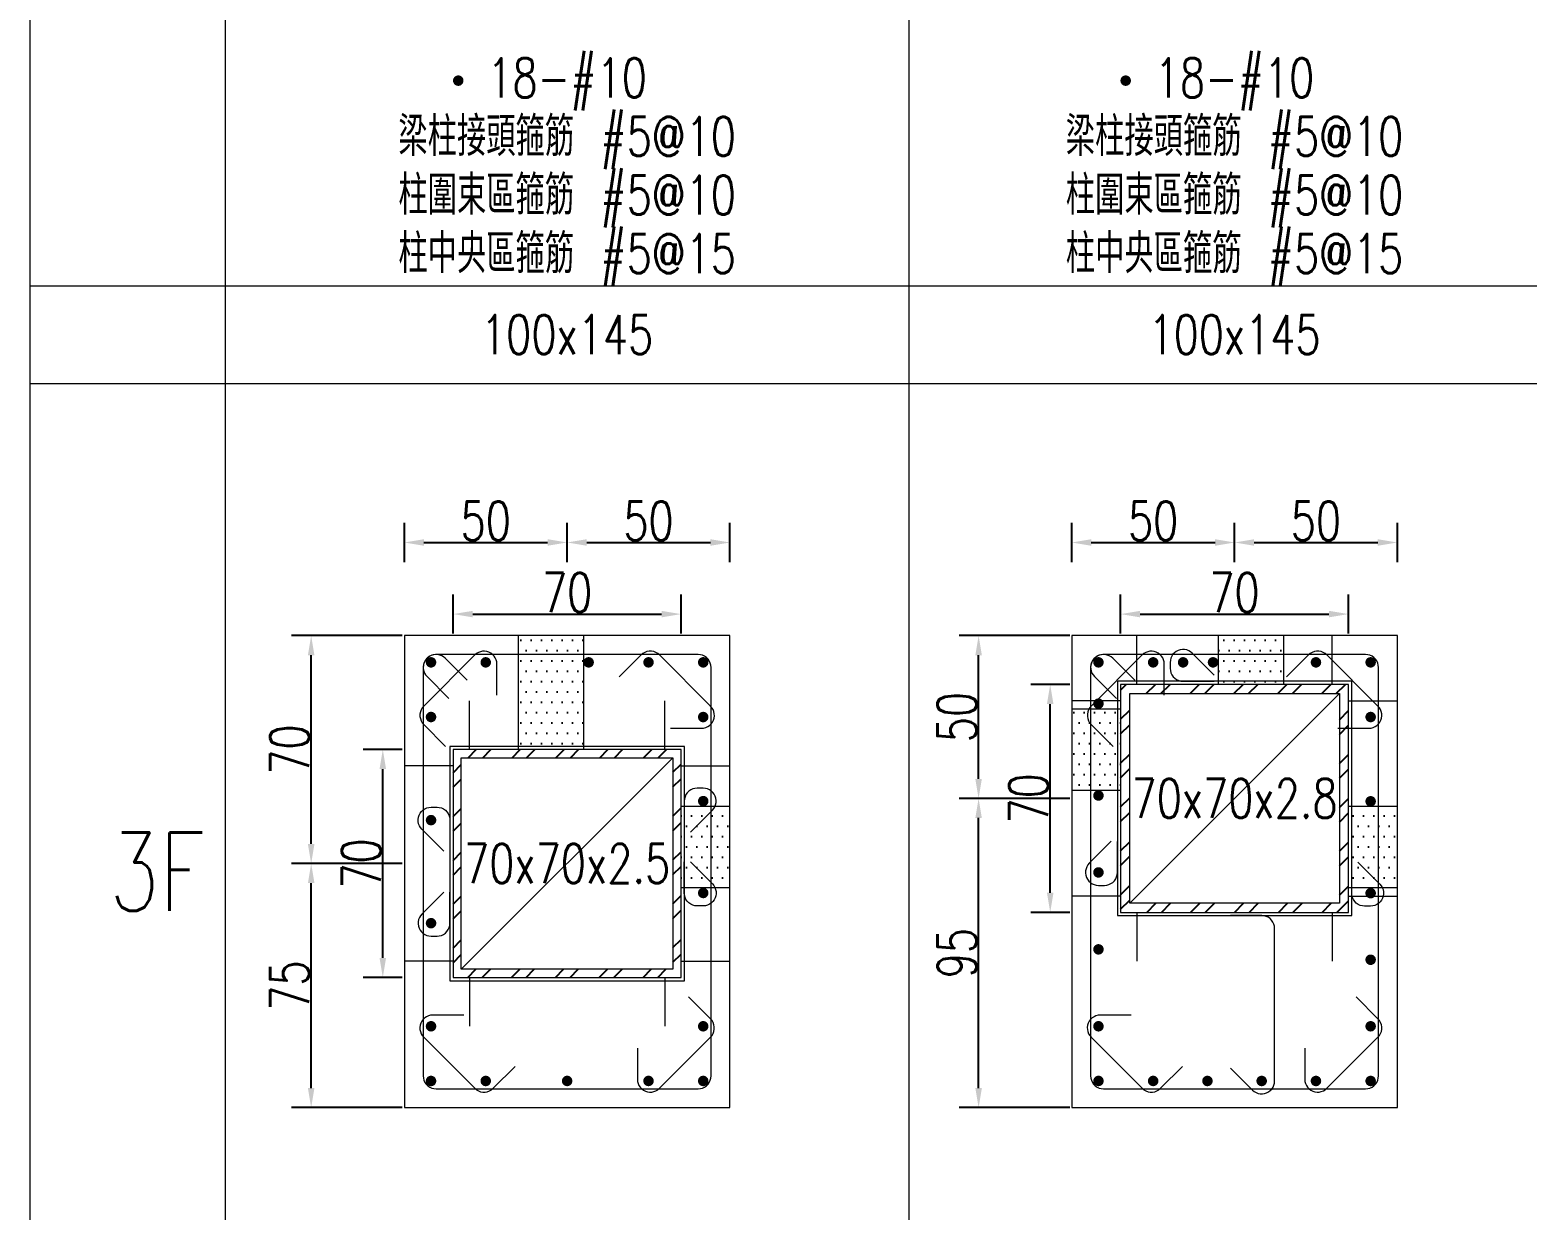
# Model space of a CAD drawing. Header units: millimetres. Extents: x 0 to 3905, y 0 to 8880.
# Drawn here: x 0 to 459.8, y 952 to 1314.6 of the extents above; entities that cross this region are included whole.
import ezdxf
from ezdxf.enums import TextEntityAlignment as Align

# ---------------------------------------------------------------- set-up
doc = ezdxf.new("R2010")
doc.units = ezdxf.units.MM
doc.layers.get('DEFPOINTS').update_dxf_attribs({"color": 3})
for name, color, linetype in [('Hatch線', 6, 'Continuous'), ('TC-鋼粱', 132, 'Continuous'), ('主筋斷面', 2, 'Continuous'), ('文字-主筋根數', 7, 'Continuous'), ('文字-剪力筋 中央區', 7, 'Continuous'), ('文字-剪力筋-BC', 7, 'Continuous'), ('文字-剪力筋-圍束區', 7, 'Continuous'), ('文字-斷面尺寸', 7, 'Continuous'), ('文字-樓群名稱', 7, 'Continuous'), ('文字-輔助字', 7, 'Continuous'), ('柱斷面線', 4, 'Continuous'), ('標註字', 4, 'Continuous'), ('箍筋線', 1, 'Continuous'), ('網格線', 7, 'Continuous'), ('鋼柱', 11, 'Continuous')]:
    doc.layers.add(name, color=color, linetype=linetype)
doc.styles.add('note', font='txt.shx', dxfattribs={"width": 0.75, "height": 12})
doc.styles.add('txt', font='txt.shx', dxfattribs={"height": 0.2, "bigfont": 'chineset.shx'})
doc.dimstyles.new('RCAD_DIM', dxfattribs={"dimtxt": 12, "dimasz": 6, "dimexe": 6, "dimexo": 0.625, "dimtad": 1, "dimdec": 0, "dimdsep": 46, "dimtxsty": 'note', "dimcen": 2.5, "dimclrd": 256, "dimclre": 256, "dimclrt": 256, "dimadec": 0, "dimazin": 0, "dimtfac": 1, "dimtmove": 0, "dimatfit": 3, "dimfxl": 0, "dimtolj": 1, "dimarcsym": 0})

# ---------------------------------------------------------------- blocks, each defined once
blk = doc.blocks.new('*D30')
at = {"layer": 'DEFPOINTS', "color": 0}
for p in [(200, 1135.12), (130, 1128.5), (200, 1128.5)]:
    blk.add_point(p, dxfattribs=at)
at = {"layer": '標註字', "lineweight": -2}
for p, q in [((130, 1129.12), (130, 1141.12)), ((200, 1129.12), (200, 1141.12)), ((136, 1135.12), (194, 1135.12))]:
    blk.add_line(p, q, dxfattribs=at)
at = {"layer": '標註字'}
for points in [[(136, 1136.12), (136, 1134.12), (130, 1135.12)], [(194, 1134.12), (194, 1136.12), (200, 1135.12)]]:
    blk.add_solid(points, dxfattribs=at)
at = {"layer": '標註字', "insert": (165, 1141.75), "char_height": 12, "attachment_point": 5, "style": 'note'}
blk.add_mtext('\\A1;70', dxfattribs=at)
blk = doc.blocks.new('*D31')
at = {"layer": 'DEFPOINTS', "color": 0}
for p in [(108.38, 1093.5), (115, 1093.5), (115, 1023.5)]:
    blk.add_point(p, dxfattribs=at)
at = {"layer": '標註字', "lineweight": -2}
for p, q in [((114.38, 1093.5), (102.38, 1093.5)), ((108.38, 1029.5), (108.38, 1087.5)), ((114.38, 1023.5), (102.38, 1023.5))]:
    blk.add_line(p, q, dxfattribs=at)
at = {"layer": '標註字'}
for points in [[(109.38, 1087.5), (107.38, 1087.5), (108.38, 1093.5)], [(107.38, 1029.5), (109.38, 1029.5), (108.38, 1023.5)]]:
    blk.add_solid(points, dxfattribs=at)
at = {"layer": '標註字', "insert": (101.75, 1058.5), "char_height": 12, "attachment_point": 5, "rotation": 90, "style": 'note'}
blk.add_mtext('\\A1;70', dxfattribs=at)
blk = doc.blocks.new('*D32')
at = {"layer": 'DEFPOINTS', "color": 0}
for p in [(165, 1157.12), (115, 1150.5), (165, 1150.5)]:
    blk.add_point(p, dxfattribs=at)
at = {"layer": '標註字', "lineweight": -2}
for p, q in [((115, 1151.12), (115, 1163.12)), ((165, 1151.12), (165, 1163.12)), ((121, 1157.12), (159, 1157.12))]:
    blk.add_line(p, q, dxfattribs=at)
at = {"layer": '標註字'}
for points in [[(121, 1158.12), (121, 1156.12), (115, 1157.12)], [(159, 1156.12), (159, 1158.12), (165, 1157.12)]]:
    blk.add_solid(points, dxfattribs=at)
at = {"layer": '標註字', "insert": (140, 1163.75), "char_height": 12, "attachment_point": 5, "style": 'note'}
blk.add_mtext('\\A1;50', dxfattribs=at)
blk = doc.blocks.new('*D33')
at = {"layer": 'DEFPOINTS', "color": 0}
for p in [(215, 1157.12), (165, 1150.5), (215, 1150.5)]:
    blk.add_point(p, dxfattribs=at)
at = {"layer": '標註字', "lineweight": -2}
for p, q in [((165, 1151.12), (165, 1163.12)), ((215, 1151.12), (215, 1163.12)), ((171, 1157.12), (209, 1157.12))]:
    blk.add_line(p, q, dxfattribs=at)
at = {"layer": '標註字'}
for points in [[(171, 1158.12), (171, 1156.12), (165, 1157.12)], [(209, 1156.12), (209, 1158.12), (215, 1157.12)]]:
    blk.add_solid(points, dxfattribs=at)
at = {"layer": '標註字', "insert": (190, 1163.75), "char_height": 12, "attachment_point": 5, "style": 'note'}
blk.add_mtext('\\A1;50', dxfattribs=at)
blk = doc.blocks.new('*D34')
at = {"layer": 'DEFPOINTS', "color": 0}
for p in [(86.38, 1058.5), (115, 1058.5), (115, 983.5)]:
    blk.add_point(p, dxfattribs=at)
at = {"layer": '標註字', "lineweight": -2}
for p, q in [((114.38, 1058.5), (80.38, 1058.5)), ((86.38, 989.5), (86.38, 1052.5)), ((114.38, 983.5), (80.38, 983.5))]:
    blk.add_line(p, q, dxfattribs=at)
at = {"layer": '標註字'}
for points in [[(87.38, 1052.5), (85.38, 1052.5), (86.38, 1058.5)], [(85.38, 989.5), (87.38, 989.5), (86.38, 983.5)]]:
    blk.add_solid(points, dxfattribs=at)
at = {"layer": '標註字', "insert": (79.75, 1021), "char_height": 12, "attachment_point": 5, "rotation": 90, "style": 'note'}
blk.add_mtext('\\A1;75', dxfattribs=at)
blk = doc.blocks.new('*D35')
at = {"layer": 'DEFPOINTS', "color": 0}
for p in [(86.38, 1128.5), (115, 1128.5), (115, 1058.5)]:
    blk.add_point(p, dxfattribs=at)
at = {"layer": '標註字', "lineweight": -2}
for p, q in [((114.38, 1128.5), (80.38, 1128.5)), ((86.38, 1064.5), (86.38, 1122.5)), ((114.38, 1058.5), (80.38, 1058.5))]:
    blk.add_line(p, q, dxfattribs=at)
at = {"layer": '標註字'}
for points in [[(87.38, 1122.5), (85.38, 1122.5), (86.38, 1128.5)], [(85.38, 1064.5), (87.38, 1064.5), (86.38, 1058.5)]]:
    blk.add_solid(points, dxfattribs=at)
at = {"layer": '標註字', "insert": (79.75, 1093.5), "char_height": 12, "attachment_point": 5, "rotation": 90, "style": 'note'}
blk.add_mtext('\\A1;70', dxfattribs=at)
blk = doc.blocks.new('Circle_Filled')
at = {"const_width": 0.5}
blk.add_lwpolyline([(-0.25, 0, 1), (0.25, 0, 1)], format="xyb", close=True, dxfattribs=at)
blk = doc.blocks.new('*D162')
at = {"layer": 'DEFPOINTS', "color": 0}
for p in [(405, 1135.12), (335, 1128.5), (405, 1128.5)]:
    blk.add_point(p, dxfattribs=at)
at = {"layer": '標註字', "lineweight": -2}
for p, q in [((335, 1129.12), (335, 1141.12)), ((405, 1129.12), (405, 1141.12)), ((341, 1135.12), (399, 1135.12))]:
    blk.add_line(p, q, dxfattribs=at)
at = {"layer": '標註字'}
for points in [[(341, 1136.12), (341, 1134.12), (335, 1135.12)], [(399, 1134.12), (399, 1136.12), (405, 1135.12)]]:
    blk.add_solid(points, dxfattribs=at)
at = {"layer": '標註字', "insert": (370, 1141.75), "char_height": 12, "attachment_point": 5, "style": 'note'}
blk.add_mtext('\\A1;70', dxfattribs=at)
blk = doc.blocks.new('*D163')
at = {"layer": 'DEFPOINTS', "color": 0}
for p in [(313.38, 1113.5), (320, 1113.5), (320, 1043.5)]:
    blk.add_point(p, dxfattribs=at)
at = {"layer": '標註字', "lineweight": -2}
for p, q in [((319.38, 1113.5), (307.38, 1113.5)), ((313.38, 1049.5), (313.38, 1107.5)), ((319.38, 1043.5), (307.38, 1043.5))]:
    blk.add_line(p, q, dxfattribs=at)
at = {"layer": '標註字'}
for points in [[(314.38, 1107.5), (312.38, 1107.5), (313.38, 1113.5)], [(312.38, 1049.5), (314.38, 1049.5), (313.38, 1043.5)]]:
    blk.add_solid(points, dxfattribs=at)
at = {"layer": '標註字', "insert": (306.75, 1078.5), "char_height": 12, "attachment_point": 5, "rotation": 90, "style": 'note'}
blk.add_mtext('\\A1;70', dxfattribs=at)
blk = doc.blocks.new('*D164')
at = {"layer": 'DEFPOINTS', "color": 0}
for p in [(370, 1157.12), (320, 1150.5), (370, 1150.5)]:
    blk.add_point(p, dxfattribs=at)
at = {"layer": '標註字', "lineweight": -2}
for p, q in [((320, 1151.12), (320, 1163.12)), ((370, 1151.12), (370, 1163.12)), ((326, 1157.12), (364, 1157.12))]:
    blk.add_line(p, q, dxfattribs=at)
at = {"layer": '標註字'}
for points in [[(326, 1158.12), (326, 1156.12), (320, 1157.12)], [(364, 1156.12), (364, 1158.12), (370, 1157.12)]]:
    blk.add_solid(points, dxfattribs=at)
at = {"layer": '標註字', "insert": (345, 1163.75), "char_height": 12, "attachment_point": 5, "style": 'note'}
blk.add_mtext('\\A1;50', dxfattribs=at)
blk = doc.blocks.new('*D165')
at = {"layer": 'DEFPOINTS', "color": 0}
for p in [(420, 1157.12), (370, 1150.5), (420, 1150.5)]:
    blk.add_point(p, dxfattribs=at)
at = {"layer": '標註字', "lineweight": -2}
for p, q in [((370, 1151.12), (370, 1163.12)), ((420, 1151.12), (420, 1163.12)), ((376, 1157.12), (414, 1157.12))]:
    blk.add_line(p, q, dxfattribs=at)
at = {"layer": '標註字'}
for points in [[(376, 1158.12), (376, 1156.12), (370, 1157.12)], [(414, 1156.12), (414, 1158.12), (420, 1157.12)]]:
    blk.add_solid(points, dxfattribs=at)
at = {"layer": '標註字', "insert": (395, 1163.75), "char_height": 12, "attachment_point": 5, "style": 'note'}
blk.add_mtext('\\A1;50', dxfattribs=at)
blk = doc.blocks.new('*D166')
at = {"layer": 'DEFPOINTS', "color": 0}
for p in [(291.38, 1078.5), (320, 1078.5), (320, 983.5)]:
    blk.add_point(p, dxfattribs=at)
at = {"layer": '標註字', "lineweight": -2}
for p, q in [((319.38, 1078.5), (285.38, 1078.5)), ((291.38, 989.5), (291.38, 1072.5)), ((319.38, 983.5), (285.38, 983.5))]:
    blk.add_line(p, q, dxfattribs=at)
at = {"layer": '標註字'}
for points in [[(292.38, 1072.5), (290.38, 1072.5), (291.38, 1078.5)], [(290.38, 989.5), (292.38, 989.5), (291.38, 983.5)]]:
    blk.add_solid(points, dxfattribs=at)
at = {"layer": '標註字', "insert": (284.75, 1031), "char_height": 12, "attachment_point": 5, "rotation": 90, "style": 'note'}
blk.add_mtext('\\A1;95', dxfattribs=at)
blk = doc.blocks.new('*D167')
at = {"layer": 'DEFPOINTS', "color": 0}
for p in [(291.38, 1128.5), (320, 1128.5), (320, 1078.5)]:
    blk.add_point(p, dxfattribs=at)
at = {"layer": '標註字', "lineweight": -2}
for p, q in [((319.38, 1128.5), (285.38, 1128.5)), ((291.38, 1084.5), (291.38, 1122.5)), ((319.38, 1078.5), (285.38, 1078.5))]:
    blk.add_line(p, q, dxfattribs=at)
at = {"layer": '標註字'}
for points in [[(292.38, 1122.5), (290.38, 1122.5), (291.38, 1128.5)], [(290.38, 1084.5), (292.38, 1084.5), (291.38, 1078.5)]]:
    blk.add_solid(points, dxfattribs=at)
at = {"layer": '標註字', "insert": (284.75, 1103.5), "char_height": 12, "attachment_point": 5, "rotation": 90, "style": 'note'}
blk.add_mtext('\\A1;50', dxfattribs=at)

msp = doc.modelspace()

# ---------------------------------------------------------------- hatches: boundary and pattern name
at = {"layer": 'Hatch線'}
h = msp.add_hatch(dxfattribs=at)
h.set_pattern_fill('ANSI32', color=256, style=0)
h.paths.add_polyline_path([(335, 1043.5), (405, 1043.5), (405, 1113.5), (335, 1113.5)], flags=17)
h.paths.add_polyline_path([(337.8, 1046.3), (337.8, 1110.7), (402.2, 1110.7), (402.2, 1046.3)])
h = msp.add_hatch(dxfattribs=at)
h.set_pattern_fill('ANSI32', color=256, style=0)
h.paths.add_polyline_path([(130, 1023.5), (200, 1023.5), (200, 1093.5), (130, 1093.5)], flags=17)
h.paths.add_polyline_path([(132.5, 1026), (132.5, 1091), (197.5, 1091), (197.5, 1026)])
at = {"layer": 'TC-鋼粱'}
h = msp.add_hatch(dxfattribs=at)
h.set_pattern_fill('DOTS', color=256, scale=2, style=0)
h.paths.add_polyline_path([(170, 1128.5), (150, 1128.5), (150, 1093.5), (170, 1093.5)], flags=17)
h = msp.add_hatch(dxfattribs=at)
h.set_pattern_fill('DOTS', color=256, scale=2, style=0)
h.paths.add_polyline_path([(385, 1128.5), (365, 1128.5), (365, 1113.5), (385, 1113.5)], flags=17)
h = msp.add_hatch(dxfattribs=at)
h.set_pattern_fill('DOTS', color=256, scale=2, style=0)
h.paths.add_polyline_path([(320, 1106), (320, 1081), (335, 1081), (335, 1106)], flags=17)
h = msp.add_hatch(dxfattribs=at)
h.set_pattern_fill('DOTS', color=256, scale=2, style=0)
h.paths.add_polyline_path([(215, 1051.06), (215, 1076.06), (200, 1076.06), (200, 1051.06)], flags=17)
h = msp.add_hatch(dxfattribs=at)
h.set_pattern_fill('DOTS', color=256, scale=2, style=0)
h.paths.add_polyline_path([(420, 1051), (420, 1076), (405, 1076), (405, 1051)], flags=17)

# ---------------------------------------------------------------- linework, layer by layer
at = {"layer": 'DEFPOINTS', "lineweight": 5}
for points in [[(340, 1113.5), (340, 1128.5)], [(400, 1113.5), (400, 1128.5)], [(335, 1042.5), (406, 1042.5), (406, 1114.5), (334, 1114.5), (334, 1042.5), (335, 1042.5)], [(135, 1093.5), (135, 1108.5)], [(195, 1093.5), (195, 1108.5)], [(335, 1108.5), (320, 1108.5)], [(337.8, 1046.3), (402.2, 1110.7)], [(405, 1108.5), (420, 1108.5)], [(130, 1022.5), (201, 1022.5), (201, 1094.5), (129, 1094.5), (129, 1022.5), (130, 1022.5)], [(132.5, 1026), (197.5, 1091)], [(130, 1088.5), (115, 1088.5)], [(200, 1088.5), (215, 1088.5)], [(335, 1048.5), (320, 1048.5)], [(405, 1048.5), (420, 1048.5)], [(340, 1043.5), (340, 1028.5)], [(400, 1043.5), (400, 1028.5)], [(130, 1028.5), (115, 1028.5)], [(200, 1028.5), (215, 1028.5)], [(135, 1023.5), (135, 1008.5)], [(195, 1023.5), (195, 1008.5)]]:
    msp.add_lwpolyline(points, dxfattribs=at)
at = {"layer": 'TC-鋼粱', "lineweight": 5}
for points in [[(150, 1128.5), (150, 1093.5)], [(170, 1128.5), (170, 1093.5)], [(365, 1128.5), (365, 1113.5)], [(385, 1128.5), (385, 1113.5)], [(320, 1106), (335, 1106)], [(320, 1081), (335, 1081)], [(215, 1076.06), (200, 1076.06)], [(420, 1076), (405, 1076)], [(215, 1051.06), (200, 1051.06)], [(420, 1051), (405, 1051)]]:
    msp.add_lwpolyline(points, dxfattribs=at)
at = {"layer": '柱斷面線', "lineweight": 5}
for points in [[(115, 983.5), (215, 983.5), (215, 1128.5), (115, 1128.5), (115, 983.5)], [(320, 983.5), (420, 983.5), (420, 1128.5), (320, 1128.5), (320, 983.5)]]:
    msp.add_lwpolyline(points, dxfattribs=at)
at = {"layer": '箍筋線', "lineweight": 5}
for points in [[(143.43, 1110.21), (143.43, 1119.75), (143.37, 1120.42), (143.2, 1121.06), (142.93, 1121.67), (142.56, 1122.23), (142.1, 1122.72), (141.57, 1123.12), (140.97, 1123.42), (140.34, 1123.63), (139.67, 1123.72), (139.01, 1123.7), (138.35, 1123.57), (137.73, 1123.33), (137.15, 1122.99), (136.64, 1122.56), (120.94, 1106.86), (120.49, 1106.33), (120.15, 1105.73), (119.91, 1105.08), (119.79, 1104.39), (119.79, 1103.7), (119.91, 1103.02), (120.15, 1102.37), (120.49, 1101.77), (120.94, 1101.24), (127.68, 1094.49)], [(134.33, 1114.79), (127.58, 1121.54), (127.07, 1121.97), (126.49, 1122.31), (125.87, 1122.55), (125.22, 1122.68), (124.55, 1122.7), (123.89, 1122.61), (123.25, 1122.4), (122.66, 1122.1), (122.12, 1121.69), (121.66, 1121.21), (121.29, 1120.65), (121.02, 1120.04), (120.85, 1119.4), (120.79, 1118.73), (120.79, 993.27), (120.86, 992.58), (121.03, 991.91), (121.33, 991.28), (121.72, 990.71), (122.21, 990.22), (122.78, 989.83), (123.41, 989.53), (124.08, 989.36), (124.77, 989.29), (205.23, 989.29), (205.92, 989.36), (206.59, 989.53), (207.22, 989.83), (207.79, 990.22), (208.28, 990.71), (208.67, 991.28), (208.97, 991.91), (209.14, 992.58), (209.21, 993.27), (209.21, 1118.73), (209.14, 1119.42), (208.97, 1120.09), (208.67, 1120.72), (208.28, 1121.29), (207.79, 1121.78), (207.22, 1122.17), (206.59, 1122.47), (205.92, 1122.64), (205.23, 1122.71), (124.77, 1122.71), (124.1, 1122.65), (123.46, 1122.48), (122.85, 1122.21), (122.29, 1121.84), (121.81, 1121.38), (121.4, 1120.84), (121.1, 1120.25), (120.89, 1119.61), (120.8, 1118.95), (120.82, 1118.28), (120.95, 1117.63), (121.19, 1117.01), (121.53, 1116.43), (121.96, 1115.92), (128.71, 1109.17)], [(196.71, 1100.07), (206.25, 1100.07), (206.92, 1100.13), (207.56, 1100.3), (208.17, 1100.57), (208.73, 1100.94), (209.22, 1101.4), (209.62, 1101.93), (209.92, 1102.53), (210.13, 1103.16), (210.22, 1103.83), (210.2, 1104.49), (210.07, 1105.15), (209.83, 1105.77), (209.49, 1106.35), (209.06, 1106.86), (193.36, 1122.56), (192.83, 1123.01), (192.23, 1123.35), (191.58, 1123.59), (190.89, 1123.71), (190.2, 1123.71), (189.52, 1123.59), (188.87, 1123.35), (188.27, 1123.01), (187.74, 1122.56), (180.99, 1115.82)], [(348.43, 1110.21), (348.43, 1119.75), (348.37, 1120.42), (348.2, 1121.06), (347.93, 1121.67), (347.56, 1122.23), (347.1, 1122.72), (346.57, 1123.12), (345.97, 1123.42), (345.34, 1123.63), (344.67, 1123.72), (344.01, 1123.7), (343.35, 1123.57), (342.73, 1123.33), (342.15, 1122.99), (341.64, 1122.56), (325.94, 1106.86), (325.49, 1106.33), (325.15, 1105.73), (324.91, 1105.08), (324.79, 1104.39), (324.79, 1103.7), (324.91, 1103.02), (325.15, 1102.37), (325.49, 1101.77), (325.94, 1101.24), (332.68, 1094.49)], [(339.33, 1114.79), (332.58, 1121.54), (332.07, 1121.97), (331.49, 1122.31), (330.87, 1122.55), (330.22, 1122.68), (329.55, 1122.7), (328.89, 1122.61), (328.25, 1122.4), (327.66, 1122.1), (327.12, 1121.69), (326.66, 1121.21), (326.29, 1120.65), (326.02, 1120.04), (325.85, 1119.4), (325.79, 1118.73), (325.79, 993.27), (325.86, 992.58), (326.03, 991.91), (326.33, 991.28), (326.72, 990.71), (327.21, 990.22), (327.78, 989.83), (328.41, 989.53), (329.08, 989.36), (329.77, 989.29), (410.23, 989.29), (410.92, 989.36), (411.59, 989.53), (412.22, 989.83), (412.79, 990.22), (413.28, 990.71), (413.67, 991.28), (413.97, 991.91), (414.14, 992.58), (414.21, 993.27), (414.21, 1118.73), (414.14, 1119.42), (413.97, 1120.09), (413.67, 1120.72), (413.28, 1121.29), (412.79, 1121.78), (412.22, 1122.17), (411.59, 1122.47), (410.92, 1122.64), (410.23, 1122.71), (329.77, 1122.71), (329.1, 1122.65), (328.46, 1122.48), (327.85, 1122.21), (327.29, 1121.84), (326.81, 1121.38), (326.4, 1120.84), (326.1, 1120.25), (325.89, 1119.61), (325.8, 1118.95), (325.82, 1118.28), (325.95, 1117.63), (326.19, 1117.01), (326.53, 1116.43), (326.96, 1115.92), (333.71, 1109.17)], [(363.75, 1116.36), (357.01, 1123.11), (356.5, 1123.54), (355.92, 1123.88), (355.3, 1124.12), (354.64, 1124.25), (353.97, 1124.27), (353.31, 1124.18), (352.67, 1123.97), (352.08, 1123.67), (351.55, 1123.27), (351.09, 1122.78), (350.72, 1122.22), (350.44, 1121.61), (350.28, 1120.97), (350.22, 1120.3), (350.22, 1118.46), (350.28, 1117.77), (350.46, 1117.1), (350.75, 1116.47), (351.15, 1115.9), (351.64, 1115.41), (352.21, 1115.01), (352.84, 1114.72), (353.5, 1114.54), (354.19, 1114.48), (363.73, 1114.48)], [(401.71, 1100.07), (411.25, 1100.07), (411.92, 1100.13), (412.56, 1100.3), (413.17, 1100.57), (413.73, 1100.94), (414.22, 1101.4), (414.62, 1101.93), (414.92, 1102.53), (415.13, 1103.16), (415.22, 1103.83), (415.2, 1104.49), (415.07, 1105.15), (414.83, 1105.77), (414.49, 1106.35), (414.06, 1106.86), (398.36, 1122.56), (397.83, 1123.01), (397.23, 1123.35), (396.58, 1123.59), (395.89, 1123.71), (395.2, 1123.71), (394.52, 1123.59), (393.87, 1123.35), (393.27, 1123.01), (392.74, 1122.56), (385.99, 1115.82)], [(202.86, 1068.12), (209.61, 1074.86), (210.04, 1075.37), (210.38, 1075.95), (210.62, 1076.57), (210.75, 1077.23), (210.77, 1077.9), (210.68, 1078.56), (210.47, 1079.19), (210.17, 1079.79), (209.77, 1080.32), (209.28, 1080.78), (208.72, 1081.15), (208.11, 1081.42), (207.47, 1081.59), (206.8, 1081.65), (204.96, 1081.65), (204.27, 1081.59), (203.6, 1081.41), (202.97, 1081.12), (202.4, 1080.72), (201.91, 1080.23), (201.51, 1079.66), (201.22, 1079.03), (201.04, 1078.36), (200.98, 1077.67), (200.98, 1068.13)], [(127.14, 1062.28), (120.39, 1069.02), (119.96, 1069.53), (119.62, 1070.11), (119.38, 1070.73), (119.25, 1071.39), (119.23, 1072.06), (119.32, 1072.72), (119.53, 1073.35), (119.83, 1073.95), (120.23, 1074.48), (120.72, 1074.94), (121.28, 1075.31), (121.89, 1075.58), (122.53, 1075.75), (123.2, 1075.81), (125.04, 1075.81), (125.73, 1075.75), (126.4, 1075.57), (127.03, 1075.28), (127.6, 1074.88), (128.09, 1074.39), (128.49, 1073.82), (128.78, 1073.19), (128.96, 1072.52), (129.02, 1071.83), (129.02, 1062.29)], [(332.14, 1065.32), (325.39, 1058.57), (324.96, 1058.06), (324.62, 1057.49), (324.38, 1056.86), (324.25, 1056.21), (324.23, 1055.54), (324.32, 1054.88), (324.53, 1054.24), (324.83, 1053.65), (325.23, 1053.11), (325.72, 1052.65), (326.28, 1052.28), (326.89, 1052.01), (327.53, 1051.84), (328.2, 1051.79), (330.04, 1051.79), (330.73, 1051.85), (331.4, 1052.03), (332.03, 1052.32), (332.6, 1052.72), (333.09, 1053.21), (333.49, 1053.77), (333.78, 1054.4), (333.96, 1055.07), (334.02, 1055.76), (334.02, 1065.3)], [(202.86, 1059.01), (209.61, 1052.26), (210.04, 1051.75), (210.38, 1051.18), (210.62, 1050.55), (210.75, 1049.9), (210.77, 1049.23), (210.68, 1048.57), (210.47, 1047.93), (210.17, 1047.34), (209.77, 1046.81), (209.28, 1046.35), (208.72, 1045.98), (208.11, 1045.7), (207.47, 1045.54), (206.8, 1045.48), (204.96, 1045.48), (204.27, 1045.54), (203.6, 1045.72), (202.97, 1046.01), (202.4, 1046.41), (201.91, 1046.9), (201.51, 1047.47), (201.22, 1048.09), (201.04, 1048.76), (200.98, 1049.45), (200.98, 1058.99)], [(407.86, 1058.95), (414.61, 1052.2), (415.04, 1051.69), (415.38, 1051.12), (415.62, 1050.49), (415.75, 1049.84), (415.77, 1049.17), (415.68, 1048.51), (415.47, 1047.87), (415.17, 1047.28), (414.77, 1046.74), (414.28, 1046.28), (413.72, 1045.91), (413.11, 1045.64), (412.47, 1045.47), (411.8, 1045.42), (409.96, 1045.42), (409.27, 1045.48), (408.6, 1045.65), (407.97, 1045.95), (407.4, 1046.34), (406.91, 1046.83), (406.51, 1047.4), (406.22, 1048.03), (406.04, 1048.7), (405.98, 1049.39), (405.98, 1058.93)], [(127.14, 1049.72), (120.39, 1042.98), (119.96, 1042.47), (119.62, 1041.89), (119.38, 1041.27), (119.25, 1040.61), (119.23, 1039.94), (119.32, 1039.28), (119.53, 1038.65), (119.83, 1038.05), (120.23, 1037.52), (120.72, 1037.06), (121.28, 1036.69), (121.89, 1036.42), (122.53, 1036.25), (123.2, 1036.19), (125.04, 1036.19), (125.73, 1036.25), (126.4, 1036.43), (127.03, 1036.72), (127.6, 1037.12), (128.09, 1037.61), (128.49, 1038.18), (128.78, 1038.81), (128.96, 1039.48), (129.02, 1040.17), (129.02, 1049.71)], [(368.78, 995.64), (375.52, 988.89), (376.03, 988.46), (376.61, 988.12), (377.23, 987.88), (377.89, 987.75), (378.56, 987.73), (379.22, 987.82), (379.85, 988.03), (380.45, 988.33), (380.98, 988.74), (381.44, 989.22), (381.81, 989.78), (382.09, 990.39), (382.25, 991.03), (382.31, 991.7), (382.31, 1038.53), (382.25, 1039.22), (382.07, 1039.88), (381.78, 1040.51), (381.38, 1041.08), (380.89, 1041.57), (380.32, 1041.97), (379.69, 1042.26), (379.02, 1042.44), (378.33, 1042.5), (368.79, 1042.5)], [(186.57, 1001.79), (186.57, 992.25), (186.63, 991.58), (186.8, 990.94), (187.07, 990.33), (187.44, 989.77), (187.9, 989.28), (188.43, 988.88), (189.03, 988.58), (189.66, 988.37), (190.33, 988.28), (190.99, 988.3), (191.65, 988.43), (192.27, 988.67), (192.85, 989.01), (193.36, 989.44), (209.06, 1005.14), (209.51, 1005.67), (209.85, 1006.27), (210.09, 1006.92), (210.21, 1007.61), (210.21, 1008.3), (210.09, 1008.98), (209.85, 1009.63), (209.51, 1010.23), (209.06, 1010.76), (202.32, 1017.51)], [(391.57, 1001.79), (391.57, 992.25), (391.63, 991.58), (391.8, 990.94), (392.07, 990.33), (392.44, 989.77), (392.9, 989.28), (393.43, 988.88), (394.03, 988.58), (394.66, 988.37), (395.33, 988.28), (395.99, 988.3), (396.65, 988.43), (397.27, 988.67), (397.85, 989.01), (398.36, 989.44), (414.06, 1005.14), (414.51, 1005.67), (414.85, 1006.27), (415.09, 1006.92), (415.21, 1007.61), (415.21, 1008.3), (415.09, 1008.98), (414.85, 1009.63), (414.51, 1010.23), (414.06, 1010.76), (407.32, 1017.51)], [(133.29, 1011.93), (123.75, 1011.93), (123.08, 1011.87), (122.44, 1011.7), (121.83, 1011.43), (121.27, 1011.06), (120.78, 1010.6), (120.38, 1010.07), (120.08, 1009.47), (119.87, 1008.84), (119.78, 1008.17), (119.8, 1007.51), (119.93, 1006.85), (120.17, 1006.23), (120.51, 1005.65), (120.94, 1005.14), (136.64, 989.44), (137.17, 988.99), (137.77, 988.65), (138.42, 988.41), (139.11, 988.29), (139.8, 988.29), (140.48, 988.41), (141.13, 988.65), (141.73, 988.99), (142.26, 989.44), (149.01, 996.18)], [(338.29, 1011.93), (328.75, 1011.93), (328.08, 1011.87), (327.44, 1011.7), (326.83, 1011.43), (326.27, 1011.06), (325.78, 1010.6), (325.38, 1010.07), (325.08, 1009.47), (324.87, 1008.84), (324.78, 1008.17), (324.8, 1007.51), (324.93, 1006.85), (325.17, 1006.23), (325.51, 1005.65), (325.94, 1005.14), (341.64, 989.44), (342.17, 988.99), (342.77, 988.65), (343.42, 988.41), (344.11, 988.29), (344.8, 988.29), (345.48, 988.41), (346.13, 988.65), (346.73, 988.99), (347.26, 989.44), (354.01, 996.18)]]:
    msp.add_lwpolyline(points, dxfattribs=at)
at = {"layer": '網格線', "lineweight": 5}
for points in [[(0, 1608), (0, 1236)], [(60, 1608), (60, 1236)], [(270, 1608), (270, 1236)], [(0, 1236), (0, 1206)], [(0, 1236), (60, 1236)], [(60, 1236), (270, 1236)], [(60, 1236), (60, 1206)], [(270, 1236), (470, 1236)], [(270, 1236), (270, 1206)], [(0, 1206), (0, 834)], [(0, 1206), (60, 1206)], [(60, 1206), (270, 1206)], [(60, 1206), (60, 834)], [(270, 1206), (470, 1206)], [(270, 1206), (270, 834)]]:
    msp.add_lwpolyline(points, dxfattribs=at)
at = {"layer": '鋼柱', "lineweight": 5}
for points in [[(335, 1043.5), (405, 1043.5), (405, 1113.5), (335, 1113.5), (335, 1043.5)], [(337.8, 1046.3), (337.8, 1110.7), (402.2, 1110.7), (402.2, 1046.3), (337.8, 1046.3)], [(130, 1023.5), (200, 1023.5), (200, 1093.5), (130, 1093.5), (130, 1023.5)], [(132.5, 1026), (132.5, 1091), (197.5, 1091), (197.5, 1026), (132.5, 1026)]]:
    msp.add_lwpolyline(points, dxfattribs=at)

# ---------------------------------------------------------------- block references
at = {"layer": '主筋斷面', "lineweight": 5, "xscale": 3.220000028610229, "yscale": 3.220000028610229}
for p in [(131.56, 1299), (336.56, 1299), (123.2, 1120.3), (140, 1120.3), (171.61, 1120.3), (190, 1120.3), (206.8, 1120.3), (328.2, 1120.3), (345, 1120.3), (354.19, 1120.3), (363.39, 1120.3), (395, 1120.3), (411.8, 1120.3), (328.2, 1107.61), (123.2, 1103.5), (206.8, 1103.5), (411.8, 1103.5), (328.2, 1079.39), (206.8, 1077.67), (411.8, 1077.61), (123.2, 1071.83), (328.2, 1055.76), (206.8, 1049.45), (411.8, 1049.39), (123.2, 1040.17), (328.2, 1032.13), (411.8, 1028.94), (123.2, 1008.5), (206.8, 1008.5), (328.2, 1008.5), (411.8, 1008.5), (123.2, 991.7), (140, 991.7), (165, 991.7), (190, 991.7), (206.8, 991.7), (328.2, 991.7), (345, 991.7), (361.67, 991.7), (378.33, 991.7), (395, 991.7), (411.8, 991.7)]:
    msp.add_blockref('Circle_Filled', p, dxfattribs=at)

# ---------------------------------------------------------------- texts
at = {"layer": '文字-主筋根數', "style": 'txt', "width": 0.75}
for p in [(165, 1299), (370, 1299)]:
    msp.add_text('18-#10', height=12, dxfattribs=at).set_placement(p, align=Align.MIDDLE)
at = {"layer": '文字-剪力筋 中央區', "style": 'txt', "width": 0.75}
for p in [(165, 1245), (370, 1245)]:
    msp.add_text('柱中央區箍筋 #5@15', height=12, dxfattribs=at).set_placement(p, align=Align.MIDDLE)
at = {"layer": '文字-剪力筋-BC', "style": 'txt', "width": 0.75}
for p in [(165, 1281), (370, 1281)]:
    msp.add_text('梁柱接頭箍筋 #5@10', height=12, dxfattribs=at).set_placement(p, align=Align.MIDDLE)
at = {"layer": '文字-剪力筋-圍束區', "style": 'txt', "width": 0.75}
for p in [(165, 1263), (370, 1263)]:
    msp.add_text('柱圍束區箍筋 #5@10', height=12, dxfattribs=at).set_placement(p, align=Align.MIDDLE)
at = {"layer": '文字-斷面尺寸', "style": 'txt', "width": 0.75}
for p in [(165, 1221), (370, 1221)]:
    msp.add_text('100x145', height=12, dxfattribs=at).set_placement(p, align=Align.MIDDLE)
at = {"layer": '文字-樓群名稱', "style": 'txt', "width": 0.75}
msp.add_text('3F', height=24, dxfattribs=at).set_placement((39, 1056), align=Align.MIDDLE)
at = {"layer": '文字-輔助字', "style": 'txt', "width": 0.75}
for s, p in [('70x70x2.8', (370, 1078.5)), ('70x70x2.5', (165, 1058.5))]:
    msp.add_text(s, height=12, dxfattribs=at).set_placement(p, align=Align.MIDDLE)

# ---------------------------------------------------------------- dimensions: what is measured, and where the dimension line sits
at = {"layer": '標註字'}
for base, p1, p2, picture, middle in [((165, 1157.12), (115, 1150.5), (165, 1150.5), '*D32', (140, 1163.75)), ((215, 1157.12), (165, 1150.5), (215, 1150.5), '*D33', (190, 1163.75)), ((370, 1157.12), (320, 1150.5), (370, 1150.5), '*D164', (345, 1163.75)), ((420, 1157.12), (370, 1150.5), (420, 1150.5), '*D165', (395, 1163.75)), ((200, 1135.12), (130, 1128.5), (200, 1128.5), '*D30', (165, 1141.75)), ((405, 1135.12), (335, 1128.5), (405, 1128.5), '*D162', (370, 1141.75))]:
    dim = msp.add_linear_dim(base=base, p1=p1, p2=p2, dimstyle='RCAD_DIM', dxfattribs=at)
    dim.commit()
    dim.dimension.update_dxf_attribs({"geometry": picture, "text_midpoint": middle})
for base, p1, p2, picture, middle in [((86.38, 1128.5), (115, 1058.5), (115, 1128.5), '*D35', (79.75, 1093.5)), ((291.38, 1128.5), (320, 1078.5), (320, 1128.5), '*D167', (284.75, 1103.5)), ((313.38, 1113.5), (320, 1043.5), (320, 1113.5), '*D163', (306.75, 1078.5)), ((108.38, 1093.5), (115, 1023.5), (115, 1093.5), '*D31', (101.75, 1058.5)), ((291.38, 1078.5), (320, 983.5), (320, 1078.5), '*D166', (284.75, 1031)), ((86.38, 1058.5), (115, 983.5), (115, 1058.5), '*D34', (79.75, 1021))]:
    dim = msp.add_linear_dim(base=base, p1=p1, p2=p2, angle=90, dimstyle='RCAD_DIM', dxfattribs=at)
    dim.commit()
    dim.dimension.update_dxf_attribs({"geometry": picture, "text_midpoint": middle})

doc.saveas('drawing.dxf')
